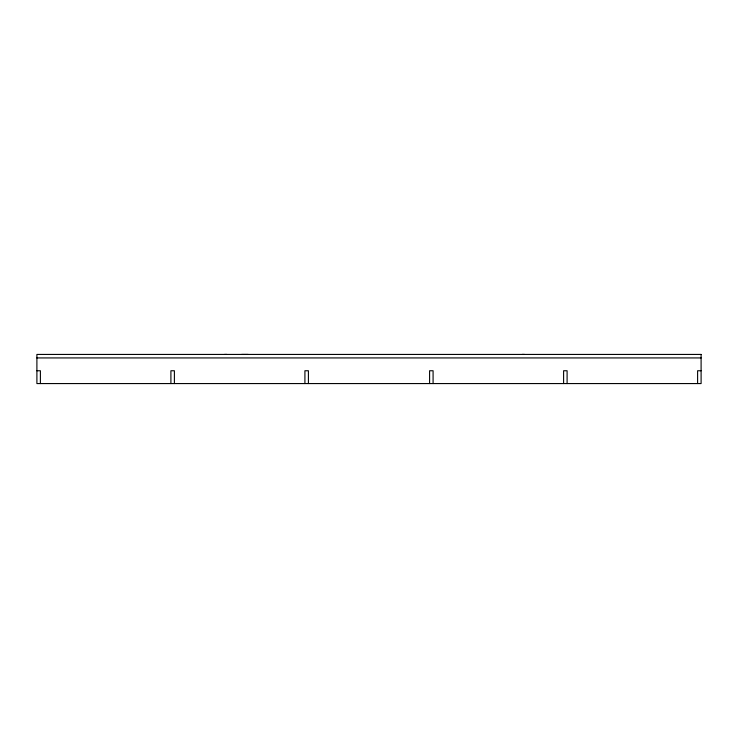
<?xml version="1.0" encoding="UTF-8"?>
<svg xmlns="http://www.w3.org/2000/svg" width="738" height="738" viewBox="0 0 738 738"><rect width="100%" height="100%" fill="white"/><g stroke="black" fill="none" stroke-linecap="round" stroke-linejoin="round"><path stroke-width="1.11" d="M226.815 354.434L224.49 354.434M241.63 354.434L248.134 354.434M522.172 354.434L524.506 354.434M36.9 357.93L701.1 357.93M36.9 370.753L40.396 370.753L40.396 383.566M701.1 370.753L697.604 370.753L697.604 383.566M567.098 383.566L567.098 370.753L563.601 370.753L563.601 383.566M433.086 383.566L433.086 370.753L429.59 370.753L429.59 383.566M308.41 383.566L308.41 370.753L304.914 370.753L304.914 383.566M174.399 383.566L174.399 370.753L170.902 370.753L170.902 383.566M701.1 354.434L36.9 354.434L36.9 383.566L701.1 383.566L701.1 354.434"/></g></svg>
